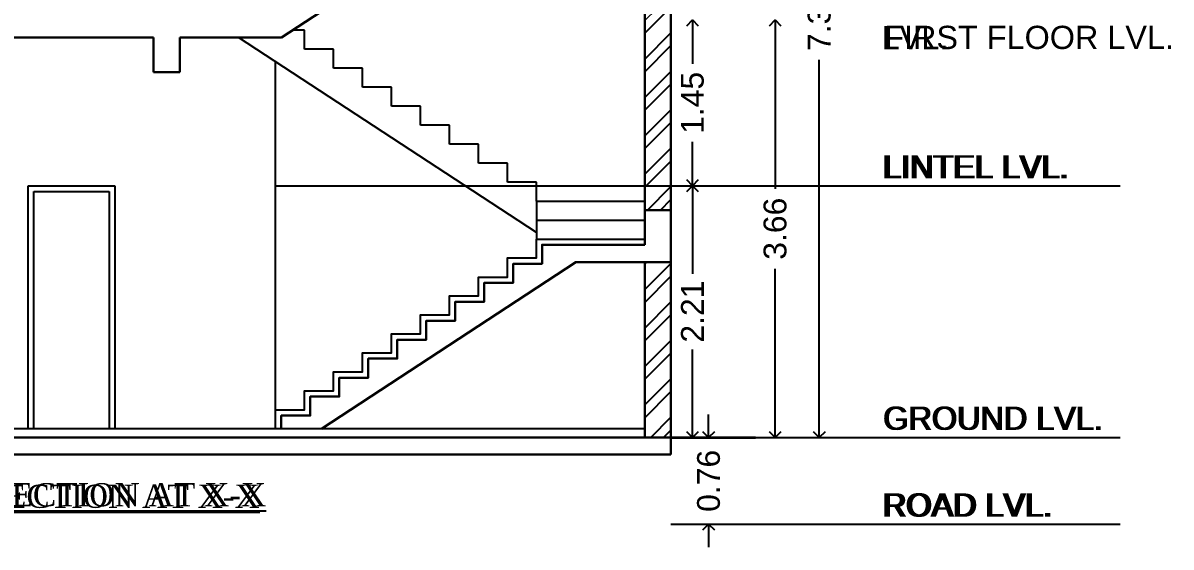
# Model space of a CAD drawing. Header units: metres. Extents: x -9383.9 to -9324.5, y 28762.6 to 28804.7.
# Drawn here: x -9376.62 to -9366.56, y 28773.47 to 28778.06 of the extents above; entities that cross this region are included whole.
import ezdxf

# ---------------------------------------------------------------- set-up
doc = ezdxf.new("R2010")
doc.units = ezdxf.units.M
doc.header["$PDMODE"] = 34
doc.header["$PDSIZE"] = -15
doc.linetypes.add('CONTINULUS', pattern=[0])
for name, color, linetype, lineweight in [('Dim.', 7, 'Continuous', 13), ('ELE', 7, 'Continuous', 35), ('ELE-2', 252, 'Continuous', 18), ('elevation', 5, 'Continuous', 13), ('HATCH', 8, 'Continuous', 0), ('layer', 66, 'Continuous', 15), ('Layer2', 48, 'Continuous', 15), ('PLAN', 7, 'Continuous', 40), ('R.C.C', 1, 'Continuous', 35), ('rm text', 7, 'Continuous', 18), ('SEC WALL', 255, 'Continuous', 30), ('sec-slab', 1, 'Continuous', 40), ('TEXT', 7, 'Continuous', 20)]:
    doc.layers.add(name, color=color, linetype=linetype, lineweight=lineweight)
doc.layers.add('FINISH LINE', color=230, linetype='Continuous')
doc.layers.add('SITE_PLAN', color=7, linetype='Continuous')
doc.styles.add('Arial', font='arial.ttf', dxfattribs={"height": 0.2})
doc.styles.add('MtXpl_Times_New_Roma', font='times.ttf')
doc.styles.get("Standard").update_dxf_attribs({"font": 'arial.ttf', "height": 0.25})
doc.styles.add('STYLE1', font='arial.ttf', dxfattribs={"height": 0.3})
doc.styles.add('style2', font='arial.ttf', dxfattribs={"height": 0.3})
doc.dimstyles.new('INT DIM', dxfattribs={"dimtxt": 0.3, "dimasz": 0.1, "dimexe": 0.18, "dimexo": 0.0625, "dimgap": 0.09, "dimtad": 0, "dimzin": 0, "dimdsep": 46, "dimtxsty": 'style2', "dimblk": 'OPEN90', "dimcen": 0.09, "dimse1": 1, "dimse2": 1, "dimclrd": 250, "dimclrt": 256, "dimadec": 0, "dimazin": 0, "dimtfac": 1, "dimtofl": 0, "dimtmove": 0, "dimatfit": 3, "dimfxl": 0.18, "dimtolj": 1, "dimtzin": 0, "dimlwd": -1, "dimarcsym": 0})
pattern_1 = [(45, (109.57991, -3.1272), (-0.1683798023, 0.1683798023), []), (45, (109.69217, -3.1272), (-0.1683798023, 0.1683798023), [])]

# ---------------------------------------------------------------- blocks, each defined once
blk = doc.blocks.new('_Open90')
at = {"layer": 'PLAN', "color": 0, "lineweight": -2}
for p, q in [((0, 0), (-1, 0)), ((-0.5, 0.5), (0, 0)), ((0, 0), (-0.5, -0.5))]:
    blk.add_line(p, q, dxfattribs=at)
blk = doc.blocks.new('*D15')
at = {"layer": 'Defpoints', "color": 0, "linetype": 'CONTINULUS', "ltscale": 0.05, "transparency": 16777216}
for p in [(-9370.609, 28774.425), (-9370.499, 28774.425), (-9370.499, 28773.665)]:
    blk.add_point(p, dxfattribs=at)
at = {"layer": 'Dim.', "color": 250, "ltscale": 0.05, "transparency": 16777216}
for p, q in [((-9370.609, 28774.525), (-9370.609, 28774.625)), ((-9370.609, 28773.565), (-9370.609, 28773.465))]:
    blk.add_line(p, q, dxfattribs=at)
at = {"layer": 'Dim.', "color": 250, "linetype": 'CONTINULUS', "ltscale": 0.05, "transparency": 16777216, "xscale": 0.1, "yscale": 0.1, "zscale": 0.1}
for p, rotation in [((-9370.609, 28774.425), 270), ((-9370.609, 28773.665), 90)]:
    blk.add_blockref('_Open90', p, dxfattribs=dict(at, rotation=rotation))
at = {"layer": 'Dim.', "linetype": 'CONTINULUS', "ltscale": 0.05, "transparency": 16777216, "insert": (-9370.609, 28774.045), "char_height": 0.2, "attachment_point": 5, "rotation": 90, "style": 'Arial', "bg_fill": 3, "box_fill_scale": 1.1, "bg_fill_color": 256, "bg_fill_true_color": 13158600, "bg_fill_transparency": 0}
blk.add_mtext('\\A1;0.76', dxfattribs=at)
blk = doc.blocks.new('*D16')
at = {"layer": 'Defpoints', "color": 0, "linetype": 'CONTINULUS', "ltscale": 0.05, "transparency": 16777216}
for p in [(-9370.751, 28776.631), (-9370.703, 28776.631), (-9370.499, 28774.425)]:
    blk.add_point(p, dxfattribs=at)
at = {"layer": 'Dim.', "color": 250, "ltscale": 0.05, "transparency": 16777216}
for p, q in [((-9370.751, 28776.531), (-9370.751, 28775.86)), ((-9370.751, 28774.525), (-9370.751, 28775.196))]:
    blk.add_line(p, q, dxfattribs=at)
at = {"layer": 'Dim.', "color": 250, "linetype": 'CONTINULUS', "ltscale": 0.05, "transparency": 16777216, "xscale": 0.1, "yscale": 0.1, "zscale": 0.1}
for p, rotation in [((-9370.751, 28776.631), 90), ((-9370.751, 28774.425), 270)]:
    blk.add_blockref('_Open90', p, dxfattribs=dict(at, rotation=rotation))
at = {"layer": 'Dim.', "linetype": 'CONTINULUS', "ltscale": 0.05, "transparency": 16777216, "insert": (-9370.751, 28775.528), "char_height": 0.2, "attachment_point": 5, "rotation": 90, "style": 'Arial', "bg_fill": 3, "box_fill_scale": 1.1, "bg_fill_color": 256, "bg_fill_true_color": 13158600, "bg_fill_transparency": 0}
blk.add_mtext('\\A1;2.21', dxfattribs=at)
blk = doc.blocks.new('*D17')
at = {"layer": 'Defpoints', "color": 0, "linetype": 'CONTINULUS', "ltscale": 0.05, "transparency": 16777216}
for p in [(-9370.751, 28778.083), (-9370.703, 28778.083), (-9370.703, 28776.631)]:
    blk.add_point(p, dxfattribs=at)
at = {"layer": 'Dim.', "color": 250, "ltscale": 0.05, "transparency": 16777216}
for p, q in [((-9370.751, 28777.983), (-9370.751, 28777.698)), ((-9370.751, 28776.731), (-9370.751, 28777.016))]:
    blk.add_line(p, q, dxfattribs=at)
at = {"layer": 'Dim.', "color": 250, "linetype": 'CONTINULUS', "ltscale": 0.05, "transparency": 16777216, "xscale": 0.1, "yscale": 0.1, "zscale": 0.1}
for p, rotation in [((-9370.751, 28778.083), 90), ((-9370.751, 28776.631), 270)]:
    blk.add_blockref('_Open90', p, dxfattribs=dict(at, rotation=rotation))
at = {"layer": 'Dim.', "linetype": 'CONTINULUS', "ltscale": 0.05, "transparency": 16777216, "insert": (-9370.751, 28777.357), "char_height": 0.2, "attachment_point": 5, "rotation": 90, "style": 'Arial', "bg_fill": 3, "box_fill_scale": 1.1, "bg_fill_color": 256, "bg_fill_true_color": 13158600, "bg_fill_transparency": 0}
blk.add_mtext('\\A1;1.45', dxfattribs=at)
blk = doc.blocks.new('*D22')
at = {"layer": 'Defpoints', "color": 0, "linetype": 'CONTINULUS', "ltscale": 0.05, "transparency": 16777216}
for p in [(-9370.026, 28778.083), (-9370.026, 28778.083), (-9370.026, 28774.425)]:
    blk.add_point(p, dxfattribs=at)
at = {"layer": 'Dim.', "color": 250, "ltscale": 0.05, "transparency": 16777216}
for p, q in [((-9370.026, 28777.983), (-9370.026, 28776.604)), ((-9370.026, 28774.525), (-9370.026, 28775.904))]:
    blk.add_line(p, q, dxfattribs=at)
at = {"layer": 'Dim.', "color": 250, "linetype": 'CONTINULUS', "ltscale": 0.05, "transparency": 16777216, "xscale": 0.1, "yscale": 0.1, "zscale": 0.1}
for p, rotation in [((-9370.026, 28778.083), 90), ((-9370.026, 28774.425), 270)]:
    blk.add_blockref('_Open90', p, dxfattribs=dict(at, rotation=rotation))
at = {"layer": 'Dim.', "linetype": 'CONTINULUS', "ltscale": 0.05, "transparency": 16777216, "insert": (-9370.026, 28776.254), "char_height": 0.2, "attachment_point": 5, "rotation": 90, "style": 'Arial', "bg_fill": 3, "box_fill_scale": 1.1, "bg_fill_color": 256, "bg_fill_true_color": 13158600, "bg_fill_transparency": 0}
blk.add_mtext('\\A1;3.66', dxfattribs=at)
blk = doc.blocks.new('*D25')
at = {"layer": 'Defpoints', "color": 0, "linetype": 'CONTINULUS', "ltscale": 0.05, "transparency": 16777216}
for p in [(-9369.639, 28781.74), (-9369.519, 28781.74), (-9369.519, 28774.425)]:
    blk.add_point(p, dxfattribs=at)
at = {"layer": 'Dim.', "color": 250, "ltscale": 0.05, "transparency": 16777216}
for p, q in [((-9369.639, 28781.64), (-9369.639, 28778.431)), ((-9369.639, 28774.525), (-9369.639, 28777.735))]:
    blk.add_line(p, q, dxfattribs=at)
at = {"layer": 'Dim.', "color": 250, "linetype": 'CONTINULUS', "ltscale": 0.05, "transparency": 16777216, "xscale": 0.1, "yscale": 0.1, "zscale": 0.1}
for p, rotation in [((-9369.639, 28781.74), 90), ((-9369.639, 28774.425), 270)]:
    blk.add_blockref('_Open90', p, dxfattribs=dict(at, rotation=rotation))
at = {"layer": 'Dim.', "linetype": 'CONTINULUS', "ltscale": 0.05, "transparency": 16777216, "insert": (-9369.639, 28778.083), "char_height": 0.2, "attachment_point": 5, "rotation": 90, "style": 'Arial', "bg_fill": 3, "box_fill_scale": 1.1, "bg_fill_color": 256, "bg_fill_true_color": 13158600, "bg_fill_transparency": 0}
blk.add_mtext('\\A1;7.32', dxfattribs=at)

msp = doc.modelspace()

# ---------------------------------------------------------------- hatches: boundary and pattern name
at = {"layer": 'HATCH', "linetype": 'CONTINULUS', "ltscale": 0.05}
h = msp.add_hatch(dxfattribs=at)
h.set_pattern_fill('ANSI32', color=256, scale=0.025)
h.set_pattern_definition(pattern_1)
h.paths.add_polyline_path([(-9370.939, 28779.618), (-9371.168, 28779.618), (-9371.168, 28776.418), (-9370.939, 28776.418)])
h.paths.add_polyline_path([(-9370.939, 28783.976), (-9371.168, 28783.976), (-9371.168, 28780.076), (-9370.939, 28780.076)])
at = {"layer": 'HATCH', "ltscale": 0.05}
h = msp.add_hatch(dxfattribs=at)
h.set_pattern_fill('ANSI32', color=256, scale=0.025)
h.set_pattern_definition(pattern_1)
h.paths.add_polyline_path([(-9370.939, 28775.961), (-9371.168, 28775.961), (-9371.168, 28774.425), (-9370.939, 28774.425)])

# ---------------------------------------------------------------- linework, layer by layer
at = {"layer": 'ELE', "linetype": 'Continuous'}
msp.add_line((-9370.939, 28774.425), (-9370.197, 28774.425), dxfattribs=at)
at = {"layer": 'ELE-2', "linetype": 'CONTINULUS', "ltscale": 0.05}
for points in [[(-9376.574, 28774.501), (-9376.574, 28776.631), (-9375.812, 28776.631), (-9375.812, 28774.501)], [(-9376.524, 28774.501), (-9376.524, 28776.581), (-9375.862, 28776.581), (-9375.862, 28774.501)]]:
    msp.add_lwpolyline(points, dxfattribs=at)
at = {"layer": 'elevation', "ltscale": 0.05}
for p, q in [((-9372.119, 28776.221), (-9374.73, 28777.93)), ((-9374.405, 28774.668), (-9374.405, 28777.717)), ((-9372.119, 28776.496), (-9371.168, 28776.496)), ((-9372.119, 28776.496), (-9372.119, 28776.164)), ((-9372.119, 28776.33), (-9371.168, 28776.33))]:
    msp.add_line(p, q, dxfattribs=at)
msp.add_lwpolyline([(-9372.119, 28776.496), (-9372.119, 28776.663), (-9372.373, 28776.663), (-9372.373, 28776.829), (-9372.627, 28776.829), (-9372.627, 28776.995), (-9372.881, 28776.995), (-9372.881, 28777.161), (-9373.135, 28777.161), (-9373.135, 28777.328), (-9373.389, 28777.328), (-9373.389, 28777.494), (-9373.643, 28777.494), (-9373.643, 28777.66), (-9373.897, 28777.66), (-9373.897, 28777.826), (-9374.151, 28777.826), (-9374.151, 28777.993), (-9374.251, 28777.993)], dxfattribs=at)
at = {"layer": 'FINISH LINE', "ltscale": 5}
msp.add_line((-9371.168, 28774.501), (-9379.878, 28774.501), dxfattribs=at)
msp.add_lwpolyline([(-9374.405, 28774.501), (-9374.405, 28774.668), (-9374.151, 28774.668), (-9374.151, 28774.834), (-9373.897, 28774.834), (-9373.897, 28775), (-9373.643, 28775), (-9373.643, 28775.166), (-9373.389, 28775.166), (-9373.389, 28775.333), (-9373.135, 28775.333), (-9373.135, 28775.499), (-9372.881, 28775.499), (-9372.881, 28775.665), (-9372.627, 28775.665), (-9372.627, 28775.831), (-9372.373, 28775.831), (-9372.373, 28775.998), (-9372.119, 28775.998), (-9372.119, 28776.164), (-9371.168, 28776.164)], dxfattribs=at)
at = {"layer": 'layer', "linetype": 'CONTINULUS', "ltscale": 0.05}
for p, q in [((-9370.939, 28774.425), (-9367.001, 28774.425)), ((-9370.939, 28773.665), (-9367.001, 28773.665))]:
    msp.add_line(p, q, dxfattribs=at)
at = {"layer": 'Layer2'}
msp.add_line((-9374.405, 28776.631), (-9367.001, 28776.631), dxfattribs=at)
at = {"layer": 'R.C.C', "lineweight": 30, "ltscale": 0.5}
for p, q in [((-9370.939, 28774.425), (-9380.107, 28774.425)), ((-9370.939, 28774.425), (-9370.939, 28774.275)), ((-9370.939, 28774.275), (-9380.107, 28774.275))]:
    msp.add_line(p, q, dxfattribs=at)
at = {"layer": 'SEC WALL', "linetype": 'CONTINULUS', "ltscale": 0.05}
for p, q in [((-9371.168, 28779.618), (-9371.168, 28776.418)), ((-9370.939, 28779.618), (-9370.939, 28776.418)), ((-9371.168, 28774.425), (-9371.168, 28775.961)), ((-9370.939, 28774.425), (-9370.939, 28775.961))]:
    msp.add_line(p, q, dxfattribs=at)
at = {"layer": 'sec-slab', "lineweight": 30}
for p, q in [((-9371.773, 28779.618), (-9374.352, 28777.93)), ((-9379.878, 28777.93), (-9375.473, 28777.93)), ((-9375.473, 28777.93), (-9375.473, 28777.626)), ((-9375.244, 28777.626), (-9375.244, 28777.93)), ((-9375.244, 28777.93), (-9374.352, 28777.93)), ((-9375.473, 28777.626), (-9375.244, 28777.626)), ((-9371.168, 28776.113), (-9371.168, 28776.418)), ((-9370.939, 28776.418), (-9371.168, 28776.418)), ((-9370.939, 28776.418), (-9370.939, 28775.961)), ((-9371.773, 28775.961), (-9374.003, 28774.501)), ((-9370.939, 28775.961), (-9371.773, 28775.961))]:
    msp.add_line(p, q, dxfattribs=at)
msp.add_lwpolyline([(-9374.354, 28774.501), (-9374.354, 28774.617), (-9374.1, 28774.617), (-9374.1, 28774.783), (-9373.846, 28774.783), (-9373.846, 28774.949), (-9373.592, 28774.949), (-9373.592, 28775.116), (-9373.338, 28775.116), (-9373.338, 28775.282), (-9373.084, 28775.282), (-9373.084, 28775.448), (-9372.83, 28775.448), (-9372.83, 28775.614), (-9372.576, 28775.614), (-9372.576, 28775.781), (-9372.322, 28775.781), (-9372.322, 28775.947), (-9372.068, 28775.947), (-9372.068, 28776.113), (-9371.168, 28776.113)], dxfattribs=at)
at = {"layer": 'SITE_PLAN'}
for p, q in [((-9371.773, 28779.618), (-9374.352, 28777.93)), ((-9379.878, 28777.93), (-9375.473, 28777.93)), ((-9375.473, 28777.93), (-9375.473, 28777.626)), ((-9375.244, 28777.626), (-9375.244, 28777.93)), ((-9375.244, 28777.93), (-9374.352, 28777.93)), ((-9375.473, 28777.626), (-9375.244, 28777.626)), ((-9374.405, 28776.631), (-9367.001, 28776.631)), ((-9371.168, 28776.113), (-9371.168, 28776.418)), ((-9370.939, 28776.418), (-9371.168, 28776.418)), ((-9370.939, 28776.418), (-9370.939, 28775.961)), ((-9372.068, 28775.947), (-9372.068, 28776.113)), ((-9372.068, 28776.113), (-9371.168, 28776.113)), ((-9371.773, 28775.961), (-9374.003, 28774.501)), ((-9372.322, 28775.781), (-9372.322, 28775.947)), ((-9372.322, 28775.947), (-9372.068, 28775.947)), ((-9370.939, 28775.961), (-9371.773, 28775.961)), ((-9372.576, 28775.614), (-9372.576, 28775.781)), ((-9372.576, 28775.781), (-9372.322, 28775.781)), ((-9372.83, 28775.448), (-9372.83, 28775.614)), ((-9372.83, 28775.614), (-9372.576, 28775.614)), ((-9373.084, 28775.282), (-9373.084, 28775.448)), ((-9373.084, 28775.448), (-9372.83, 28775.448)), ((-9373.338, 28775.116), (-9373.338, 28775.282)), ((-9373.338, 28775.282), (-9373.084, 28775.282)), ((-9373.592, 28774.949), (-9373.592, 28775.116)), ((-9373.592, 28775.116), (-9373.338, 28775.116)), ((-9373.846, 28774.783), (-9373.846, 28774.949)), ((-9373.846, 28774.949), (-9373.592, 28774.949)), ((-9374.1, 28774.617), (-9374.1, 28774.783)), ((-9374.1, 28774.783), (-9373.846, 28774.783)), ((-9374.354, 28774.501), (-9374.354, 28774.617)), ((-9374.354, 28774.617), (-9374.1, 28774.617)), ((-9370.939, 28774.425), (-9370.197, 28774.425))]:
    msp.add_line(p, q, dxfattribs=at)
at = {"layer": 'SITE_PLAN', "ltscale": 0.05}
for p, q in [((-9371.168, 28779.618), (-9371.168, 28776.418)), ((-9370.939, 28779.618), (-9370.939, 28776.418)), ((-9371.168, 28777.966), (-9370.939, 28778.194)), ((-9374.151, 28777.993), (-9374.251, 28777.993)), ((-9374.151, 28777.826), (-9374.151, 28777.993)), ((-9371.168, 28777.741), (-9370.939, 28777.97)), ((-9370.751, 28777.983), (-9370.751, 28777.698)), ((-9370.026, 28777.983), (-9370.026, 28776.604)), ((-9372.119, 28776.221), (-9374.73, 28777.93)), ((-9371.168, 28777.629), (-9370.939, 28777.858)), ((-9373.897, 28777.826), (-9374.151, 28777.826)), ((-9373.897, 28777.66), (-9373.897, 28777.826)), ((-9374.405, 28774.668), (-9374.405, 28777.717)), ((-9373.643, 28777.66), (-9373.897, 28777.66)), ((-9373.643, 28777.494), (-9373.643, 28777.66)), ((-9369.639, 28774.525), (-9369.639, 28777.735)), ((-9371.168, 28777.405), (-9370.939, 28777.633)), ((-9373.389, 28777.494), (-9373.643, 28777.494)), ((-9373.389, 28777.328), (-9373.389, 28777.494)), ((-9371.168, 28777.292), (-9370.939, 28777.521)), ((-9373.135, 28777.328), (-9373.389, 28777.328)), ((-9373.135, 28777.161), (-9373.135, 28777.328)), ((-9371.168, 28777.068), (-9370.939, 28777.296)), ((-9372.881, 28777.161), (-9373.135, 28777.161)), ((-9372.881, 28776.995), (-9372.881, 28777.161)), ((-9371.168, 28776.956), (-9370.939, 28777.184)), ((-9372.627, 28776.995), (-9372.881, 28776.995)), ((-9372.627, 28776.829), (-9372.627, 28776.995)), ((-9371.168, 28776.731), (-9370.939, 28776.96)), ((-9370.751, 28776.731), (-9370.751, 28777.016)), ((-9371.168, 28776.619), (-9370.939, 28776.847)), ((-9372.373, 28776.829), (-9372.627, 28776.829)), ((-9372.373, 28776.663), (-9372.373, 28776.829)), ((-9372.119, 28776.663), (-9372.373, 28776.663)), ((-9372.119, 28776.496), (-9372.119, 28776.663)), ((-9376.574, 28774.501), (-9376.574, 28776.631)), ((-9376.574, 28776.631), (-9375.812, 28776.631)), ((-9376.524, 28774.501), (-9376.524, 28776.581)), ((-9376.524, 28776.581), (-9375.862, 28776.581)), ((-9375.862, 28776.581), (-9375.862, 28774.501)), ((-9375.812, 28776.631), (-9375.812, 28774.501)), ((-9371.144, 28776.418), (-9370.939, 28776.623)), ((-9372.119, 28776.496), (-9371.168, 28776.496)), ((-9372.119, 28776.496), (-9372.119, 28776.164)), ((-9371.032, 28776.418), (-9370.939, 28776.511)), ((-9370.751, 28776.531), (-9370.751, 28775.86)), ((-9372.119, 28776.33), (-9371.168, 28776.33)), ((-9371.168, 28774.425), (-9371.168, 28775.961)), ((-9371.168, 28775.945), (-9371.152, 28775.961)), ((-9371.168, 28775.721), (-9370.939, 28775.949)), ((-9370.939, 28774.425), (-9370.939, 28775.961)), ((-9370.026, 28774.525), (-9370.026, 28775.904)), ((-9371.168, 28775.608), (-9370.939, 28775.837)), ((-9371.168, 28775.384), (-9370.939, 28775.613)), ((-9371.168, 28775.272), (-9370.939, 28775.5)), ((-9371.168, 28775.047), (-9370.939, 28775.276)), ((-9371.168, 28774.935), (-9370.939, 28775.164)), ((-9370.751, 28774.525), (-9370.751, 28775.196)), ((-9371.168, 28774.71), (-9370.939, 28774.939)), ((-9371.168, 28774.598), (-9370.939, 28774.827)), ((-9371.116, 28774.425), (-9370.939, 28774.602)), ((-9370.609, 28774.525), (-9370.609, 28774.625)), ((-9371.004, 28774.425), (-9370.939, 28774.49)), ((-9370.939, 28774.425), (-9367.001, 28774.425)), ((-9370.939, 28773.665), (-9367.001, 28773.665)), ((-9370.609, 28773.565), (-9370.609, 28773.465))]:
    msp.add_line(p, q, dxfattribs=at)
at = {"layer": 'SITE_PLAN', "ltscale": 5}
for p, q in [((-9372.119, 28775.998), (-9372.119, 28776.164)), ((-9372.119, 28776.164), (-9371.168, 28776.164)), ((-9372.373, 28775.831), (-9372.373, 28775.998)), ((-9372.373, 28775.998), (-9372.119, 28775.998)), ((-9372.627, 28775.665), (-9372.627, 28775.831)), ((-9372.627, 28775.831), (-9372.373, 28775.831)), ((-9372.881, 28775.499), (-9372.881, 28775.665)), ((-9372.881, 28775.665), (-9372.627, 28775.665)), ((-9373.135, 28775.333), (-9373.135, 28775.499)), ((-9373.135, 28775.499), (-9372.881, 28775.499)), ((-9373.389, 28775.166), (-9373.389, 28775.333)), ((-9373.389, 28775.333), (-9373.135, 28775.333)), ((-9373.643, 28775), (-9373.643, 28775.166)), ((-9373.643, 28775.166), (-9373.389, 28775.166)), ((-9373.897, 28774.834), (-9373.897, 28775)), ((-9373.897, 28775), (-9373.643, 28775)), ((-9374.151, 28774.668), (-9374.151, 28774.834)), ((-9374.151, 28774.834), (-9373.897, 28774.834)), ((-9374.405, 28774.501), (-9374.405, 28774.668)), ((-9374.405, 28774.668), (-9374.151, 28774.668)), ((-9371.168, 28774.501), (-9379.878, 28774.501))]:
    msp.add_line(p, q, dxfattribs=at)
at = {"layer": 'SITE_PLAN', "ltscale": 0.5}
for p, q in [((-9370.939, 28774.425), (-9380.107, 28774.425)), ((-9370.939, 28774.425), (-9370.939, 28774.275)), ((-9370.939, 28774.275), (-9380.107, 28774.275))]:
    msp.add_line(p, q, dxfattribs=at)

# ---------------------------------------------------------------- block references
at = {"layer": 'SITE_PLAN', "ltscale": 0.05, "xscale": 0.1, "yscale": 0.1, "zscale": 0.1}
for p, rotation in [((-9370.751, 28778.083), 90), ((-9370.026, 28778.083), 90), ((-9370.751, 28776.631), 270), ((-9370.751, 28776.631), 90), ((-9370.751, 28774.425), 270), ((-9370.609, 28774.425), 270), ((-9370.026, 28774.425), 270), ((-9369.639, 28774.425), 270), ((-9370.609, 28773.665), 90)]:
    msp.add_blockref('_Open90', p, dxfattribs=dict(at, rotation=rotation))

# ---------------------------------------------------------------- texts
at = {"layer": 'rm text', "ltscale": 0.9, "char_height": 0.2032, "width": 2.42852, "attachment_point": 7, "style": 'STYLE1'}
for s, insert in [('FIRST FLOOR LVL.', (-9369.07, 28777.826)), ('LINTEL LVL.', (-9369.07, 28776.695)), ('GROUND LVL.', (-9369.07, 28774.489)), ('ROAD LVL.', (-9369.07, 28773.729))]:
    msp.add_mtext(s, dxfattribs=dict(at, insert=insert))
at = {"layer": 'SITE_PLAN'}
for s, style, p in [('LVL.', 'STYLE1', (-9369.091, 28777.826)), ('LINTEL LVL.', 'STYLE1', (-9369.091, 28776.695)), ('GROUND LVL.', 'STYLE1', (-9369.085, 28774.492)), ('%%USECTION AT X-X', 'MtXpl_Times_New_Roma', (-9376.89, 28773.822)), ('ROAD LVL.', 'STYLE1', (-9369.092, 28773.732))]:
    msp.add_text(s, height=0.2032, dxfattribs=dict(at, style=style)).set_placement(p)
at = {"layer": 'SITE_PLAN', "ltscale": 0.05, "char_height": 0.2, "attachment_point": 5, "rotation": 90, "style": 'Arial', "bg_fill": 3, "box_fill_scale": 1.1, "bg_fill_color": 256, "bg_fill_true_color": 13158600, "bg_fill_transparency": 0}
for s, insert in [('\\A1;7.32', (-9369.639, 28778.083)), ('\\A1;3.66', (-9370.026, 28776.254)), ('\\A1;0.76', (-9370.609, 28774.045))]:
    msp.add_mtext(s, dxfattribs=dict(at, insert=insert))
at = {"layer": 'TEXT', "insert": (-9374.543, 28773.416), "char_height": 0.254, "width": 2.55937, "attachment_point": 9}
msp.add_mtext('{\\fTimes New Roman|b0|i0|c0|p18;\\H0.8x;\\LSECTION AT X-X\\P\\H1.25x; }', dxfattribs=at)

# ---------------------------------------------------------------- next in the draw order: texts
at = {"layer": 'SITE_PLAN', "ltscale": 0.05, "char_height": 0.2, "attachment_point": 5, "rotation": 90, "style": 'Arial', "bg_fill": 3, "box_fill_scale": 1.1, "bg_fill_color": 256, "bg_fill_true_color": 13158600, "bg_fill_transparency": 0}
for s, insert in [('\\A1;1.45', (-9370.751, 28777.357)), ('\\A1;2.21', (-9370.751, 28775.528))]:
    msp.add_mtext(s, dxfattribs=dict(at, insert=insert))

# ---------------------------------------------------------------- next in the draw order: dimensions: what is measured, and where the dimension line sits
at = {"layer": 'Dim.', "linetype": 'CONTINULUS', "ltscale": 0.05}
for base, p1, p2, picture, middle in [((-9369.6385, 28781.7404), (-9369.5189, 28774.4252), (-9369.5189, 28781.7404), '*D25', (-9369.6385, 28778.0828)), ((-9370.026, 28778.083), (-9370.026, 28774.425), (-9370.026, 28778.083), '*D22', (-9370.026, 28776.254)), ((-9370.609, 28774.425), (-9370.499, 28773.665), (-9370.499, 28774.425), '*D15', (-9370.609, 28774.045))]:
    dim = msp.add_linear_dim(base=base, p1=p1, p2=p2, angle=90, dimstyle='INT DIM', override={"dimtxt": 0.2, "dimtxsty": 'Arial', "dimfxl": 0.125, "dimtfill": 1, "dimtfillclr": 7, "dimarcsym": 1}, dxfattribs=at)
    dim.commit()
    dim.dimension.update_dxf_attribs({"geometry": picture, "text_midpoint": middle})

# ---------------------------------------------------------------- next in the draw order: dimensions: what is measured, and where the dimension line sits
dim = msp.add_linear_dim(base=(-9370.751, 28776.631), p1=(-9370.499, 28774.425), p2=(-9370.703, 28776.631), angle=90, dimstyle='INT DIM', override={"dimtxt": 0.2, "dimtxsty": 'Arial', "dimtmove": 1, "dimfxl": 0.125, "dimtfill": 1, "dimtfillclr": 7, "dimarcsym": 1}, dxfattribs=at)
dim.commit()
dim.dimension.update_dxf_attribs({"geometry": '*D16', "text_midpoint": (-9370.751, 28775.528)})

# ---------------------------------------------------------------- next in the draw order: dimensions: what is measured, and where the dimension line sits
dim = msp.add_linear_dim(base=(-9370.751, 28778.083), p1=(-9370.703, 28776.631), p2=(-9370.703, 28778.083), angle=90, dimstyle='INT DIM', override={"dimtxt": 0.2, "dimtxsty": 'Arial', "dimtmove": 1, "dimfxl": 0.125, "dimtfill": 1, "dimtfillclr": 7, "dimarcsym": 1}, dxfattribs=at)
dim.commit()
dim.dimension.update_dxf_attribs({"geometry": '*D17', "text_midpoint": (-9370.751, 28777.357)})

doc.saveas('drawing.dxf')
